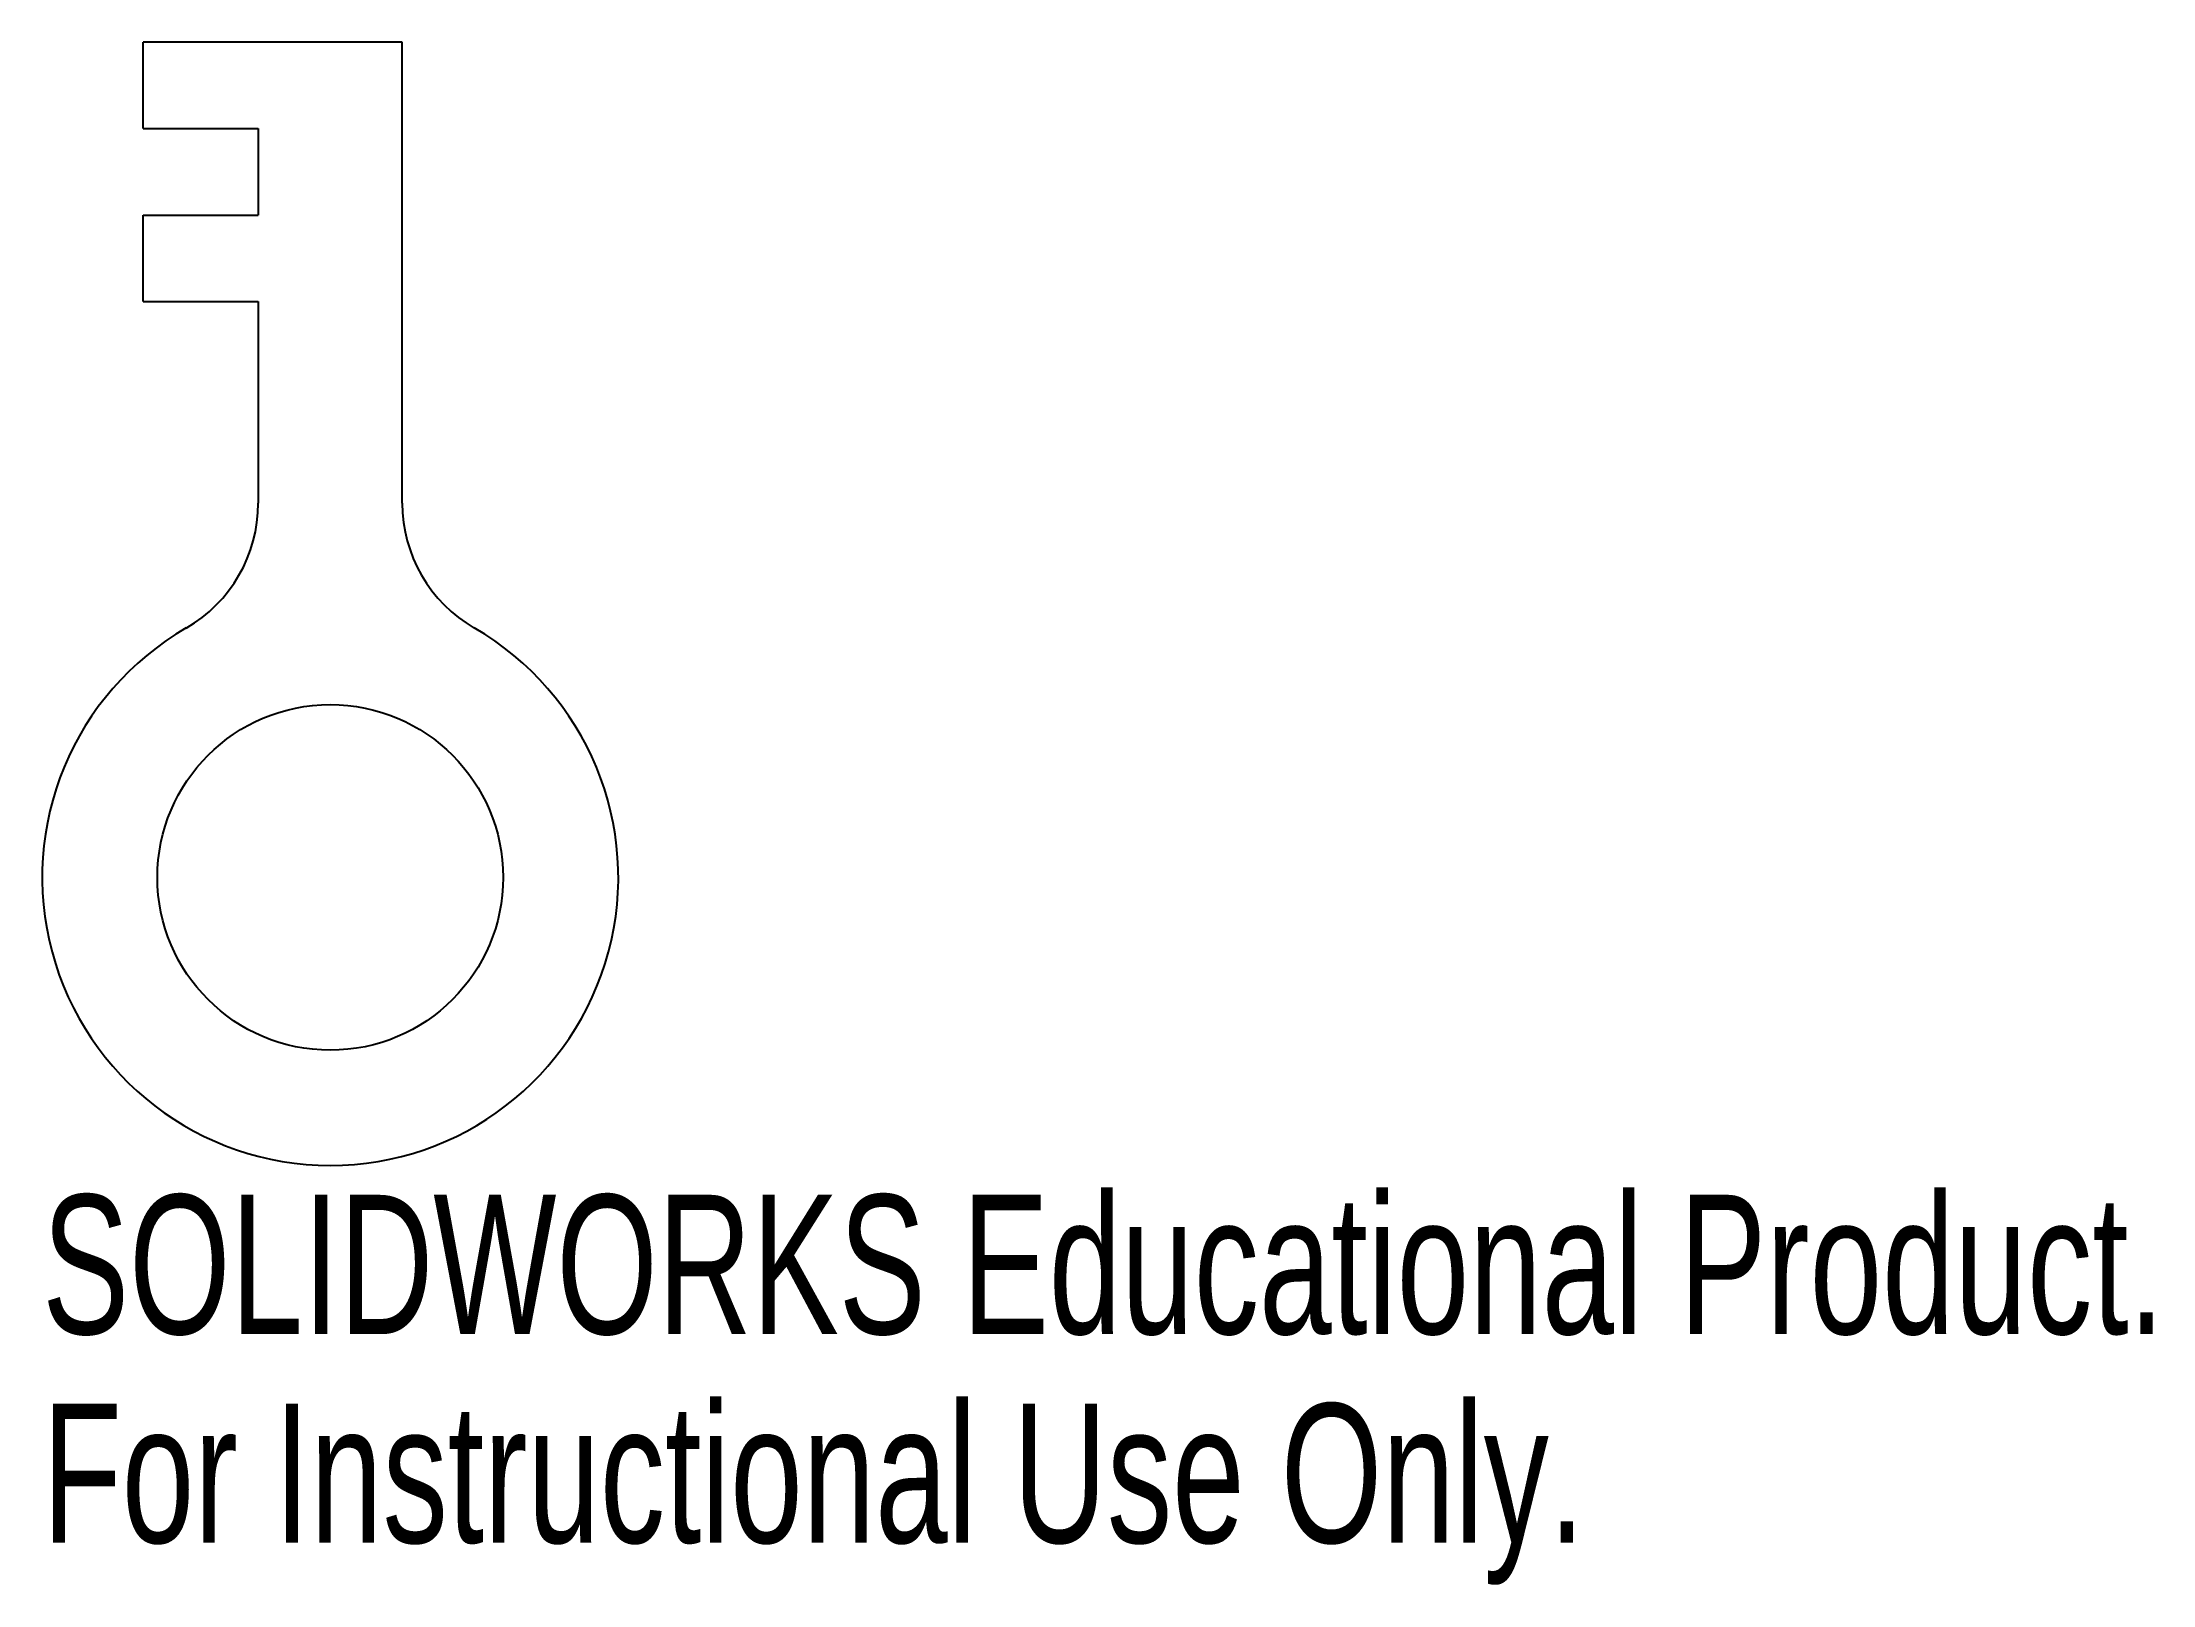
# Model space of a CAD drawing. Header units: millimetres. Extents: x -10 to 63.3, y -24.6 to 29.
import ezdxf

# ---------------------------------------------------------------- set-up
doc = ezdxf.new("R2010")
doc.units = ezdxf.units.MM
doc.styles.add('SLDTEXTSTYLE0', font='TXT', dxfattribs={"width": 0.7})

msp = doc.modelspace()

# ---------------------------------------------------------------- linework, layer by layer
at = {"color": 7, "linetype": 'Continuous', "lineweight": 25}
for p, q in [((2.5, 29), (-6.5, 29)), ((-6.5, 26), (-6.5, 29)), ((2.5, 12.99), (2.5, 29)), ((-6.5, 26), (-2.5, 26)), ((-2.5, 26), (-2.5, 23)), ((-6.5, 23), (-2.5, 23)), ((-6.5, 20), (-6.5, 23)), ((-6.5, 20), (-2.5, 20)), ((-2.5, 20), (-2.5, 12.99))]:
    msp.add_line(p, q, dxfattribs=at)
msp.add_circle((0, 0), 6, dxfattribs=at)
for centre, radius, start, end in [((-7.5, 12.99), 5, 300, 0), ((7.5, 12.99), 5, 180, 240), ((0, 0), 10, 120, 60)]:
    msp.add_arc(centre, radius, start, end, dxfattribs=at)

# ---------------------------------------------------------------- texts
at = {"color": 7, "linetype": 'Continuous', "char_height": 4.83362, "attachment_point": 1, "style": 'SLDTEXTSTYLE0'}
for s, insert in [('SOLIDWORKS Educational Product.', (-10, -11.02)), ('For Instructional Use Only.', (-10, -18.27))]:
    msp.add_mtext(s, dxfattribs=dict(at, insert=insert))

doc.saveas('drawing.dxf')
